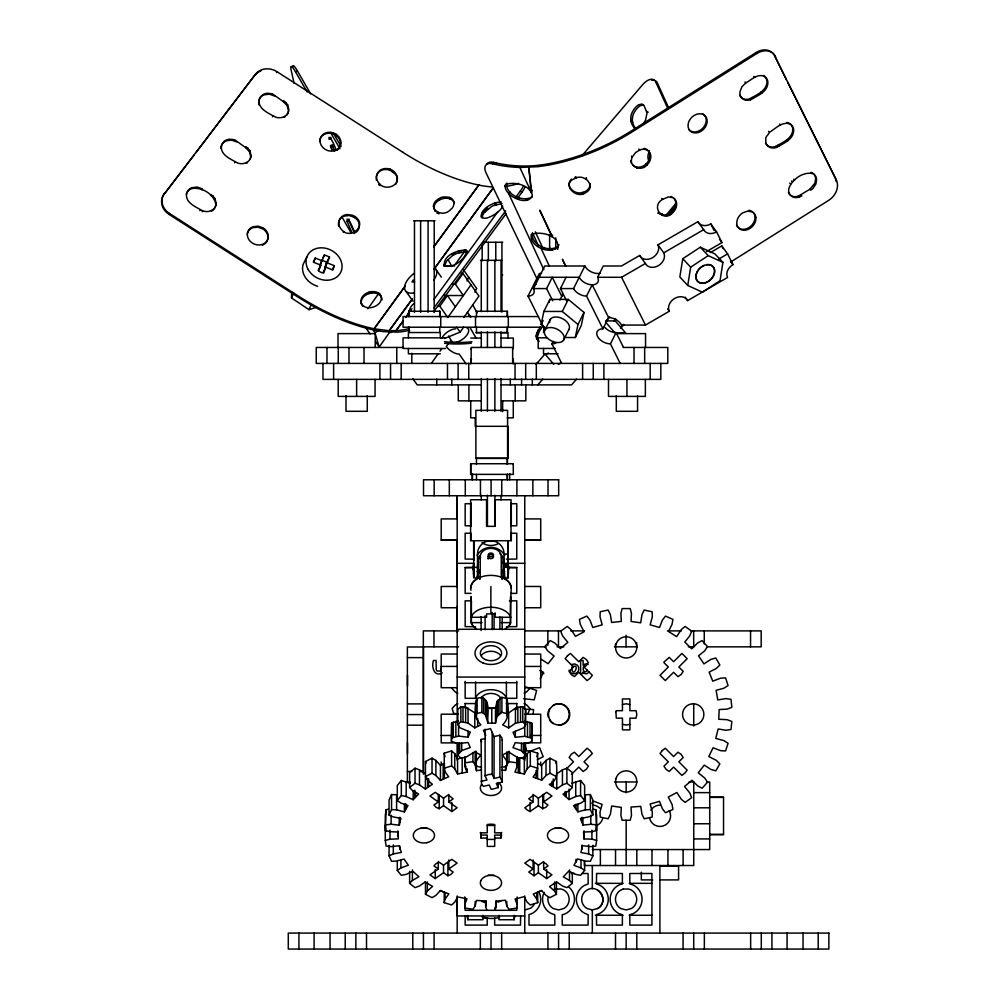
<?xml version="1.0" encoding="UTF-8"?>
<svg xmlns="http://www.w3.org/2000/svg" width="999" height="999" viewBox="0 0 999 999"><rect width="100%" height="100%" fill="white"/><g stroke="black" fill="none" stroke-linecap="round" stroke-linejoin="round"><path stroke-width="1.5" d="M470.591 540.709L470.616 499.737L486.563 499.75L486.55 526.348L495.054 526.361L495.067 499.75L511.051 499.762L511.026 540.734L470.891 540.734L470.891 533.553M473.701 570.067L473.688 577.959L473.701 540.709L473.713 557.355M473.701 569.193L473.701 569.88M474.026 569.642L474.026 568.019M477.497 568.006C480.082 580.869 471.128 582.579 474.013 566.645M504.12 554.033L504.095 577.971L504.108 570.079M504.095 565.446C513.886 566.695 502.26 561.625 504.095 566.645L507.904 566.645M507.892 568.668C510.452 575.499 503.983 584.79 504.42 572.639L504.433 577.959M504.095 567.332L507.892 567.332L507.904 540.734L507.892 577.971M508.229 569.617L508.229 568.006L508.229 577.959L508.216 566.62M477.497 565.434L477.497 565.009M443.968 264.797L445.167 266.308L445.03 264.548L446.815 260.814L452.797 255.382L457.317 253.184L467.008 251.523L465.646 250.062C457.217 250.112 442.857 255.432 444.393 265.647C453.883 268.381 464.123 260.015 466.958 251.261L465.646 250.062L455.032 264.623M474.026 557.367L474.013 560.152L474.013 540.734M504.095 569.905L504.095 568.656M520.591 916.208L520.491 925.111L494.68 925.111L494.68 917.669M574.999 178.459C584.19 172.889 597.027 186.538 585.676 192.682C575.886 199.925 560.664 183.591 574.999 178.459L575.037 177.11M582.13 193.868L582.167 192.532C586.413 191.908 590.521 188.187 590.109 183.641M502.634 205.707C501.448 213.474 473.776 227.198 485.264 210.052M425.399 881.817L419.48 885.988L415.022 887.649L409.615 883.391L412.4 880.431L418.893 876.71L412.874 871.303L406.181 874.375L401.336 875.336L397.29 870.391L400.886 867.906L408.341 865.221L404.033 859.04L396.591 861.063L391.558 861.288L389.061 855.856L393.319 853.945L401.398 852.422L399.001 845.753L391.121 846.628L386.138 846.116L385.289 840.421L390.01 839.185L398.364 838.885L397.977 832.005L390.01 831.705L385.289 830.469L386.138 809.727L388.349 809.265M486.913 910.276L485.664 906.83L486.113 900.923L476.398 900.474L475.149 906.056L472.914 909.24L464.997 908.054L464.797 904.495L466.958 898.775L457.592 896.915L454.732 902.184L451.61 904.969L444.218 902.646L445.067 899.137L448.863 893.868L440.247 890.671M516.92 756.83L517.12 766.408L514.96 772.115L524.325 773.988L524.325 758.94L527.185 753.671L530.307 750.873L537.699 753.196L536.85 756.705M495.005 907.267L495.005 910.276L496.253 906.83L495.829 901.198L505.469 900.211L506.78 906.056L509.003 909.24L516.92 908.054L517.12 904.495L515.059 899.038L524.188 896.665L527.185 902.184L530.307 904.969L537.699 902.646L536.85 899.137L533.229 894.105L541.458 890.434L546.016 895.404L549.887 897.664L556.443 894.305L554.582 890.996L549.55 886.613L556.53 881.817L562.437 885.988L566.895 887.649L572.315 883.391L569.517 880.431L563.324 876.885L568.731 871.153L575.736 874.375L580.594 875.336L584.627 870.391L581.031 867.906L573.926 865.334L577.522 858.94L585.339 861.063L590.359 861.288L592.857 855.856L588.611 853.945L580.894 852.484L582.542 845.703L590.809 846.628L595.791 846.116L596.628 840.421L591.908 839.185L583.94 838.898L583.566 832.017L591.908 831.705L596.628 830.469L595.791 809.727L593.568 809.265M458.566 721.053L451.623 722.939L451.473 741.52L458.529 743.518L467.994 742.482L470.279 747.527L461.725 750.574L457.679 754.994L460.489 757.904L465.447 757.504L474.662 751.822L480.706 754.957C478.546 758.141 473.888 762.05 476.723 766.221L481.418 767.419M451.473 741.52L451.623 722.939M524.775 721.228L531.83 723.226L531.68 741.807L524.737 743.693L515.284 742.607L512.949 747.639L521.466 750.736L525.499 755.281L522.452 758.079L517.669 757.654L508.516 751.91L502.435 755.007C504.632 758.229 509.215 762.262 506.243 766.42L501.461 767.407M531.68 741.807L531.83 723.226M316.071 307.342L309.028 309.69L291.483 297.927L291.745 291.97M441.271 667.719L440.459 671.078L437.025 671.041L436.213 669.755L436.113 660.489L433.479 660.489C431.256 666.533 434.041 677.422 442.232 672.926M533.066 714.41L533.578 709.565L525.224 709.128M451.623 737.986L458.566 736.101L468.019 737.187L470.367 732.155L459.865 727.722L457.804 724.512L460.864 721.715L468.044 723.076L474.787 727.884L480.869 724.787C473.738 718.119 474.825 706.805 477.06 698.326L481.855 697.339C491.408 701.585 486.838 715.222 487.999 723.164L495.492 723.189L497.027 716.495L497.027 701.448L501.898 697.327L506.593 698.526C508.603 707.017 509.89 718.269 502.609 724.837L508.653 727.971L515.447 723.201L522.814 721.89L525.624 724.799L523.576 727.896L513.024 732.267L515.322 737.312L524.775 736.275L531.83 738.273M476.061 716.832L476.286 699.849M481.118 739.36L481.518 784.015L483.379 786.35L489.235 785.027L491.108 789.173L492.157 789.235L498.201 787.574L498.201 782.916M502.197 740.284L501.785 737.612L499.925 735.264L494.068 736.588L490.497 728.671L483.404 730.281L485.789 735.551M498.201 787.574L496.328 783.428L502.197 782.105L502.285 781.368L499.925 777.097L499.925 735.114M571.715 667.582C572.489 680.082 581.256 661.925 571.928 667.082M386.138 809.727L385.289 815.421L385.289 840.421M386.138 824.787L391.121 824.262L399.375 825.186L399.887 817.244M595.991 829.645L596.628 825.374M682.754 258.729L679.844 277.01L687.762 285.452L702.434 292.207L720.017 280.682L722.914 262.4L715.009 253.958L700.324 247.215L682.754 258.729L690.659 267.17L687.762 285.452M186.326 194.305L186.413 193.818A10.639 9.253 21.6 0 1 191.471 188.674C201.211 186.438 214.273 194.131 215.809 204.271A10.639 9.253 21.6 0 1 212.525 210.564L211.426 211.189M220.866 148.339L221.216 146.416M247.203 234.128L247.427 232.929A10.639 9.253 21.6 0 1 252.485 227.784L257.754 227.11L262.937 228.958A10.639 9.253 21.6 0 1 267.632 235.202L267.907 237.675A10.639 9.253 21.6 0 1 264.623 243.968M501.598 832.429L500.836 838.086L494.68 838.086M320.055 264.947L321.715 260.14L326.823 262.2L324.613 268.144L327.285 262.912L334.34 265.684L332.792 270.017L325.774 267.133L323.102 272.365M536.151 335.901L536.7 333.054L540.334 326.835L541.47 328.234L539.26 331.356L537.287 337.312L538.923 341.546L536.525 338.324L536.151 335.901L537.287 337.312M435.127 211.413C429.108 200.762 449.675 192.77 454.458 202.897M545.629 328.209L541.146 324.475L543.843 311.451L549.862 299.413L568.294 299.413L584.015 312.437L581.318 325.474L575.299 337.512L564.547 337.512M549.263 302.31L549.862 299.413M575.299 337.512L577.996 324.475L584.015 312.437M510.526 601.935L511.263 588.086A20.217 12.7 0 0 0 505.344 579.095L501.685 577.335M510.701 601.935L511.263 599.263M511.088 599.263L510.526 596.59L510.402 623.239A20.217 12.7 0 0 1 505.169 628.933M501.898 770.079L505.531 770.416L506.78 764.847L509.003 761.663L509.003 751.123M495.492 723.189L495.492 708.141L497.027 701.448M395.679 184.39C399.375 178.846 396.391 171.116 390.022 169.193A10.639 9.253 21.6 0 0 378.109 172.24A10.639 9.253 21.6 0 0 379.408 183.754L379.021 184.728L380.082 185.602M396.953 177.847L397.177 176.448M464.997 756.83L464.797 766.408L466.958 772.115L457.592 773.988L454.732 768.718L451.61 765.921L444.218 768.243L445.067 771.752L448.688 776.785L440.459 780.456L435.901 775.499L432.03 773.226L425.487 776.585L427.347 779.894L432.367 784.277L425.399 789.085L419.48 784.902L415.022 783.253L409.615 787.499L412.4 790.459L418.606 794.018L413.199 799.737L406.181 796.515L401.336 795.554L397.29 800.511L400.886 802.996L408.004 805.556L404.395 811.95L396.591 809.827L391.558 809.602L389.061 815.047L393.319 816.945L401.024 818.406L399.887 821.765M506.993 703.771L507.492 701.872M465.159 681.368L465.159 698.313L475.574 698.313L475.886 697.252A15.959 11.289 0 0 1 490.022 689.685A15.959 11.289 0 0 1 505.319 696.028L506.393 698.313L516.77 698.313L516.77 681.368M632.28 157.08C627.597 166.533 641.37 172.278 647.077 164.885A10.639 8.404 -45.3 0 0 650.162 153.209A10.639 8.404 -45.3 0 0 640.097 149.8L635.451 152.66L632.28 157.08L631.48 156.094M444.405 892.469L440.459 890.434L435.901 895.404L432.03 897.664L425.487 894.305L427.347 890.996L432.604 886.4L425.124 882.005M555.894 763.136L556.431 761.538L549.887 758.179L546.016 760.451L541.67 765.184L541.67 780.231L533.054 777.022L536.85 771.752L537.699 768.243L530.307 765.921L527.185 768.718L524.325 773.988M556.431 761.538C556.63 769.954 558.903 780.256 549.313 784.49L556.793 788.898L562.437 784.902L566.895 783.253L572.315 787.499L569.517 790.459L563.024 794.18L569.043 799.587L575.736 796.515L580.581 795.554L584.627 800.511L581.031 802.996L573.576 805.681L577.884 811.85L585.339 809.827L590.359 809.602L592.857 815.047L588.611 816.945L580.531 818.481L582.929 825.149L590.809 824.262L595.791 824.787M320.317 264.835L324.388 254.907L329.495 256.955L327.285 262.912M325.774 267.133L323.701 273.127L321.054 272.39L318.606 271.079L320.804 265.122L313.761 262.35L315.309 258.017L322.315 260.901M587.15 670.179L586.063 671.628A1.898 1.898 0 0 1 584.328 671.553L583.216 669.904L583.254 667.382L584.378 665.971L586.038 665.971M390.347 169.355C390.184 172.24 397.115 173.177 396.915 177.497M356.144 232.23C360.976 228.734 359.977 221.104 355.232 218.032L355.594 217.045L352.272 215.135L346.853 214.535L344.305 215.185A10.639 9.253 21.6 0 0 339.248 220.342L338.811 222.727A10.639 9.253 21.6 0 0 341.658 229.708C349.975 240.26 367.682 225.624 355.594 217.045M379.32 184.977L379.682 183.978M591.945 803.583L592.944 800.986L602.072 804.357L600.012 812.062L600.212 817.095L608.129 818.768L610.364 814.26L611.675 806.006L621.303 807.392L620.891 815.371L622.127 820.241L630.219 820.241L631.468 815.371L631.031 807.017L640.746 806.38L641.995 814.26L644.218 818.768L652.135 817.095L652.335 812.062L650.174 803.983L659.54 801.335L662.399 808.79L665.521 812.736L672.914 809.452L672.065 804.482L668.269 797.04L676.885 792.507L681.231 799.2L685.114 802.409L691.658 797.652L689.797 792.981L684.527 786.475L692.02 780.256L697.664 785.901L702.11 788.236L707.529 782.217L704.732 778.034L698.239 772.764L704.27 765.122L710.963 769.467L715.808 770.828L719.854 763.823L716.246 760.314L708.791 756.518L713.099 747.776L720.554 750.649L725.574 750.961L728.071 743.268L723.825 740.584L715.746 738.411L718.144 728.983L726.023 730.232L731.006 729.495L731.842 721.453L727.122 719.705L718.781 719.268L719.155 709.54L727.122 709.128L731.842 707.379L731.006 699.325L726.023 698.601L717.757 699.912L716.108 690.321L723.825 688.249L728.071 685.564L725.574 677.871L720.554 678.184L712.749 681.181L709.14 672.14L716.246 668.518L719.854 665.009L715.808 658.004L710.963 659.352L703.945 663.91L698.538 655.819L704.732 650.799L707.529 646.603L702.11 640.596L697.664 642.931L691.745 648.851L684.777 642.057L689.797 635.851L691.658 631.181L685.114 626.423L681.231 629.632L676.673 636.65L668.443 631.455L672.065 624.338L672.914 619.38L665.521 616.096L662.399 620.042L659.54 627.484L650.174 624.85L652.335 616.77L652.135 611.738L644.218 610.064L641.995 614.572L640.684 622.827L631.043 621.428L631.468 613.461L630.219 608.591L622.127 608.591L620.891 613.461L621.303 621.428L611.613 622.452L610.364 614.572L608.129 610.064L600.212 611.738L600.012 616.77L602.172 624.85L592.807 627.484L589.947 620.042L586.825 616.096L579.432 619.38L580.282 624.338L584.078 631.793L575.461 636.326L571.116 629.632L567.245 626.423L560.701 631.181L562.562 635.851L567.819 642.357L560.339 648.576L554.695 642.931L550.237 640.596L544.83 646.603L547.614 650.799L554.12 656.056L548.089 663.698L541.396 659.352M506.843 183.117L505.119 186.001M409.702 330.244A147.253 70.829 36.1 0 1 397.215 332.143L382.892 331.606L374.837 330.232A146.341 70.405 36.1 0 1 297.752 296.915L169.031 214.385A15.959 13.886 21.6 0 1 163.911 194.505L255.344 74.438A15.959 13.886 21.6 0 1 276.948 71.691L402.797 152.26M169.031 214.385L169.418 213.411A15.959 13.886 21.6 0 1 164.298 193.531M201.935 189.847L202.322 188.873L197.128 187.025L191.858 187.7A10.639 9.253 21.6 0 0 186.801 192.844C184.278 202.585 196.179 207.043 202.735 210.876A10.639 9.253 21.6 0 0 210.702 210.839L212.912 209.59A10.639 9.253 21.6 0 0 216.196 203.297L214.947 198.451L211.226 194.58L210.839 195.554M199.85 210.639L200.237 209.665M195.829 152.76L255.344 74.438M202.185 211.763L202.572 210.777M212.799 197.19L213.187 196.216M212.962 197.29L213.349 196.316M245.729 147.677L234.715 139.773L229.295 139.161L226.748 139.823A10.639 9.253 21.6 0 0 221.691 144.967C219.168 154.708 231.056 159.166 237.612 162.999A10.639 9.253 21.6 0 0 245.579 162.962L247.802 161.713A10.639 9.253 21.6 0 0 251.074 155.419L249.825 150.574L246.116 146.703L245.729 147.677L249.438 151.548L250.687 156.393A10.639 9.253 21.6 0 1 250.262 158.779M214.56 199.425L214.947 198.451M234.74 162.762L235.127 161.788M276.561 72.665L276.948 71.691M247.69 149.313L248.077 148.339M247.839 149.413L248.227 148.439M249.438 151.548L249.825 150.574M283.479 101.736L272.465 93.831L267.045 93.219L264.498 93.869A10.639 9.253 21.6 0 0 259.44 99.026C256.918 108.766 268.818 113.212 275.362 117.058A10.639 9.253 21.6 0 0 283.329 117.008L285.552 115.759A10.639 9.253 21.6 0 0 288.823 109.465L287.575 104.62L283.866 100.762L283.479 101.736L287.188 105.594L288.436 110.452A10.639 9.253 21.6 0 1 286.888 114.985M272.49 116.808L272.877 115.834M285.589 103.471L285.826 102.385M287.188 105.594L287.575 104.62M343.394 232.417L343.781 231.443M355.232 218.032L354.383 217.332L354.77 216.358M376.448 180.22A10.639 9.253 21.6 0 1 389.635 170.167L390.022 169.193M532.392 233.179C530.069 245.13 552.185 254.358 559.015 244.855M505.107 185.851L505.644 184.515C514.348 181.381 529.745 184.765 532.317 195.192C528.721 207.305 504.657 196.478 505.107 185.851L506.318 184.453C507.367 195.454 523.464 202.397 532.479 196.778M540.184 678.796L543.556 672.315L539.835 670.416M508.653 727.971L508.653 712.924L515.447 708.154L520.529 706.793L522.814 706.842L525.624 709.752L525.012 726.248M291.483 297.927L293.694 292.857M309.028 309.69L311.226 304.62M483.454 210.614L484.952 211.501L484.053 212.75L492.195 206.056L502.085 203.446M557.479 247.877C560.476 235.252 539.747 230.657 531.243 234.59C529.02 246.678 550.911 255.619 558.329 246.441M396.591 809.827L396.591 794.779L391.558 794.555L389.061 799.999L389.061 815.047M508.204 557.355L508.204 540.709L508.204 560.202M544.393 328.821L528.034 296.091L539.323 273.526A10.639 6.518 26.6 0 0 541.57 273.264M528.034 296.091A10.639 6.518 26.6 0 0 533.491 288.574L544.767 265.996L584.865 265.996A10.639 6.518 26.6 0 0 600.099 273.264M552.722 300.786L546.615 288.574L552.26 277.285L561.763 296.278M541.146 324.475L543.144 320.467M566.545 300.774L560.439 288.574L566.083 277.285M545.104 329.72L550.574 318.781M559.877 300.05L562.887 294.156M560.439 288.574L573.576 288.574L584.865 265.996M543.843 311.451L562.275 311.451L568.294 299.413M561.688 363.411L551.923 343.881L553.171 341.371M563.448 340.359A10.639 6.518 26.6 0 0 553.021 327.772A10.639 6.518 26.6 0 0 546.353 336.988A10.639 6.518 26.6 0 0 563.448 340.359L568.918 329.42M620.204 363.411L610.439 343.881A10.639 6.518 26.6 0 1 597.464 336.351A10.639 6.518 26.6 0 1 602.921 328.821L586.55 296.091L592.195 284.815A10.639 6.518 26.6 0 0 597.652 277.285L603.296 265.996L621.49 265.996L639.61 255.494A10.639 8.367 -35.9 0 0 652.559 257.692A10.639 8.367 -35.9 0 0 657.966 244.855L697.889 221.703A10.639 8.367 -35.9 0 0 710.826 223.913L716.608 231.893L721.965 242.607L706.518 251.573M602.921 328.821L608.566 317.545L592.195 284.815A10.639 6.518 26.6 0 1 579.22 277.285L539.135 277.285M610.439 343.881L616.083 332.592A10.639 6.518 26.6 0 1 604.395 327.01M476.286 714.897L477.06 713.373L477.06 698.326M306.805 257.08L303.321 263.886A18.619 15.522 27.1 0 0 317.62 286.251M313.299 261.95L315.309 258.017M323.052 257.53L324.388 254.907M318.132 270.367L320.804 265.122M326.011 263.773L329.495 256.955M332.33 269.605L334.34 265.684M791.42 195.816A10.639 8.404 -45.3 0 0 798.488 196.066L809.777 189.31L810.701 190.235L812.874 188.524L815.921 183.991L816.595 179.046A10.639 8.404 -45.3 0 0 812.974 173.676C803.308 171.229 791.508 179.545 788.735 188.923A10.639 8.404 -45.3 0 0 790.596 195.417M413.136 280.02L412.025 281.968L414.722 281.943M500.836 838.086L501.598 835.451L500.836 832.816L494.68 832.816L494.68 824.512L490.959 824.163L487.237 824.512L487.237 832.816L481.081 832.816L480.681 833.503L481.081 838.086L487.237 838.086M558.029 246.703L557.155 248.164L557.804 249.25L557.255 248.077M410.764 310.639L411.938 308.691M481.081 698.313L481.818 697.102A10.639 7.53 0 0 1 500.249 697.277L500.836 698.313M551.773 236.526L552.659 235.09M552.122 249.837L553.071 248.401M527.397 200.025L528.371 198.589M497.027 716.495L501.898 712.374L506.593 713.573L507.492 716.92M529.807 688.448L526.535 691.982L524.063 693.169M526.323 200.05L527.31 198.614M526.585 200.05L527.584 198.614M549.5 249.613L550.499 248.177M589.21 671.74L587.437 673.451A3.546 3.546 0 0 1 585.102 673.676L582.941 672.177L582.941 673.563L580.619 673.563L580.619 660.489L583.116 660.489L583.116 665.197L585.102 663.96L588.124 664.585M537.2 279.258L486.014 172.79A15.959 7.842 41 0 1 492.544 163.786L495.117 164.373A147.253 86.663 -24.8 0 0 519.842 167.457L531.143 191.895L532.08 190.572M367.907 308.753L378.571 293.656M378.883 347.452L389.398 332.592A10.639 5.32 -35.3 0 0 391.521 332.33M437.712 306.506A10.639 5.32 -35.3 0 1 439.835 306.256L447.415 295.529L455.394 306.818M452.472 284.24L455.394 284.24L462.987 273.526L478.946 296.091L463.811 317.495M470.966 284.815L447.814 317.545L439.835 306.256M431.343 363.411L438.249 353.646M439.972 351.198L441.708 348.763M448.976 342.782L446.316 346.541A10.639 5.32 35.3 0 0 459.165 354.071L466.171 363.973M444.58 338.486L460.114 332.118L463.661 327.098M390.322 329.27L412.487 298.826M374.076 328.771L405.307 285.914L374.2 328.796L389.16 330.719L396.004 330.644A145.117 69.805 36.1 0 0 408.316 328.771M389.16 330.719L411.95 299.45M433.816 269.43L493.056 188.124L434.453 268.631M389.26 330.719L390.159 329.495M402.984 321.066L396.004 330.644L403.146 320.966M405.606 317.47C410.04 313.511 408.541 306.543 414.485 303.384M405.706 317.445L409.115 312.749M453.171 255.182L454.945 252.747M484.74 212L487.612 207.854M433.928 299.488L497.914 211.626M454.607 252.934L452.797 255.382L451.61 253.883M434.003 307.817L505.681 210.864M515.796 197.203L520.392 190.984A15.959 4.308 -45.1 0 0 523.389 185.739M433.616 311.75L506.218 213.561M518.169 197.402L521.84 192.432A15.959 4.308 -45.1 0 0 524.85 187.188M543.369 248.901L544.443 247.477M163.911 194.505L193.956 155.22M517.682 198.951L518.793 197.527M518.344 199.051L519.455 197.64M410.389 783.403L401.336 780.506L397.29 785.464L397.29 800.511M665.834 215.434L675.549 203.796M571.465 179.133C564.323 185.727 574.712 195.142 582.167 192.532M581.893 155.832L642.132 85.265A15.959 7.917 -60.2 0 1 655.706 81.918L657.305 82.842L668.806 108.154M536.051 364.348L544.954 354.071A10.639 3.759 -40.9 0 0 548.488 353.059M537.812 384.89L542.782 379.145M605.844 321.228L609.715 316.758M613.836 321.216L615.771 318.981M620.541 327.897L623.563 324.4M576.573 379.145L571.603 384.89L501.111 384.89M620.779 328.097L623.826 324.588M492.544 163.786L493.756 162.387L496.341 162.974A145.117 85.415 -24.8 0 0 520.716 166.009A102.472 60.29 -24.8 0 0 547.976 163.848A144.218 84.853 -24.8 0 0 630.681 131.344L755.981 52.572A15.959 12.612 -45.3 0 1 774.7 55.907L836.463 180.32A15.959 12.612 -45.3 0 1 828.583 200.412L730.469 262.15M509.94 192.258L508.716 193.656L543.831 269.668M495.117 164.373L496.341 162.974M541.67 780.231L546.016 775.499L549.887 773.226L556.431 776.585M508.566 193.481L509.815 192.12M566.221 769.093L573.488 761.825L569.143 757.479L571.241 754.307L574.413 752.21L578.758 756.555L587.062 748.251L590.047 750.536L592.332 753.521L584.028 761.825L588.374 766.183L586.288 769.355L583.116 771.44L578.758 767.095L571.49 774.362M667.045 215.434L675.873 206.656M667.032 215.285L675.861 206.568M562.3 295.529L563.174 294.705M474.787 727.884L474.787 712.836L465.646 707.092L460.864 706.668L457.804 709.452L457.804 724.512M745.878 82.88L741.932 86.713L740.009 91.621A10.639 8.404 -45.3 0 0 741.857 98.102L743.618 99.425A10.639 8.404 -45.3 0 0 750.686 99.675C757.604 95.704 768.531 91.496 767.856 81.743A10.639 8.404 -45.3 0 0 764.235 76.374C757.392 73.264 751.36 79.995 745.878 82.88L744.954 81.968M769.667 132.205C775.636 128.534 782.342 120.991 790.034 124.076A10.639 8.404 -45.3 0 1 793.668 129.445C794.342 139.198 783.403 143.419 776.485 147.39A10.639 8.404 -45.3 0 1 769.417 147.14L767.657 145.817A10.639 8.404 -45.3 0 1 765.808 139.323C764.697 136.214 771.403 133.154 768.581 131.381M644.08 148.401A10.639 8.404 -45.3 0 1 646.141 163.973C642.632 167.432 636.375 168.769 632.604 164.972M739.697 95.355A10.639 8.404 -45.3 0 0 740.933 97.19L742.682 98.514A10.639 8.404 -45.3 0 0 749.75 98.764C756.68 94.793 767.607 90.572 766.932 80.819A10.639 8.404 -45.3 0 0 763.311 75.449M662.612 199.375L668.393 196.94L672.964 197.752A10.639 8.404 -45.3 0 1 676.598 203.122L676.573 205.569A10.639 8.404 -45.3 0 1 672.876 212.6C663.336 223.539 650.087 206.356 662.612 199.375L661.7 198.439M658.491 212.812C662.25 216.558 668.493 215.16 671.952 211.676A10.639 8.404 -45.3 0 0 675.649 204.645L675.661 202.21A10.639 8.404 -45.3 0 0 673.801 198.164M765.496 143.069A10.639 8.404 -45.3 0 0 766.733 144.892L768.493 146.216A10.639 8.404 -45.3 0 0 775.561 146.466C782.479 142.495 793.406 138.287 792.731 128.534A10.639 8.404 -45.3 0 0 789.11 123.164L786.95 122.427M809.777 189.31L814.997 183.079L815.671 178.134A10.639 8.404 -45.3 0 0 812.037 172.765L810.963 172.39M425.399 774.038L419.48 769.854L415.022 768.206L409.615 772.452L409.615 787.499M597.639 908.516C609.727 902.134 598.576 882.804 587 890.084A10.639 10.639 0 0 0 587 908.516L592.32 909.939L597.639 908.516A10.639 10.639 0 0 0 597.639 890.084M438.274 794.392L438.274 801.922L433.928 804.994L436.026 807.242L439.198 808.728L443.544 805.644L443.544 798.126M443.544 805.644L451.848 811.525L457.117 807.791L448.813 801.922L453.159 798.85L448.863 795.404L447.902 795.117L443.544 798.201L435.239 792.319L429.97 796.053L438.274 801.922M572.315 787.499L572.315 772.452L566.895 768.206L562.437 769.854L556.793 773.85L556.793 788.898M438.286 861.45L438.286 868.98L429.97 874.849L435.239 878.571L443.544 872.701L443.544 865.171L451.848 859.377L457.117 863.099L448.813 868.98L453.159 872.052L451.073 874.3L447.902 875.773L443.544 872.701M533.104 794.392L533.104 801.922L524.8 807.791L527.085 809.902L530.069 811.513L538.374 805.644L538.374 798.126M538.374 805.644L542.719 808.715L545.904 807.242L547.989 804.994L543.643 801.922L551.947 796.041L546.678 792.319L538.374 798.201L534.028 795.117L533.054 795.404L528.758 798.85L533.104 801.922M533.104 868.98L528.758 872.052L534.028 875.773L538.374 872.701L538.374 865.171L530.069 859.377L524.8 863.099L533.104 868.98L533.104 859.939M538.374 865.246L542.732 862.174L545.904 863.648L547.989 865.896L543.643 868.98L551.947 874.849L546.678 878.571L538.374 872.701M438.986 198.601C424.612 206.93 442.082 219.568 450.799 209.378C455.282 206.331 455.107 198.751 449.35 197.427C446.578 196.803 438.723 196.129 439.348 199.95M690.659 267.17L708.241 255.644L722.914 262.4M775.624 56.831A15.959 12.612 -45.3 0 0 756.905 53.484L631.58 132.255A146.341 86.114 -24.8 0 1 547.652 165.272M788.423 192.657A10.639 8.404 -45.3 0 0 789.672 194.493L792.357 196.741A10.639 8.404 -45.3 0 0 799.425 196.99L801.835 195.804L800.911 194.892M474.787 712.836L476.698 711.688M481.118 781.343L486.975 780.019L485.102 775.873L488.424 774.55L492.195 774.275L494.068 778.408L499.925 777.097M375.449 341.508L379.008 346.541L374.962 332.729L379.907 329.82M597.652 277.285L621.578 277.285L645.404 263.474A10.639 8.367 -35.9 0 0 658.341 265.672A10.639 8.367 -35.9 0 0 663.748 252.834L703.671 229.683A10.639 8.367 -35.9 0 0 716.608 231.893M710.252 252.622L721.827 245.916L727.609 253.896L732.979 264.623A10.639 8.367 -35.9 0 0 727.559 277.46L687.637 300.612A10.639 8.367 -35.9 0 0 674.7 298.401A10.639 8.367 -35.9 0 0 669.293 311.251L645.466 325.062L621.54 325.062A10.639 6.518 26.6 0 0 608.566 317.545M718.606 259.116L727.609 253.896M353.921 233.504L355.032 232.867M284.053 117.358L285.165 116.733M246.303 163.312L247.415 162.687M262.412 245.217L263.524 244.593M390.134 170.404L391.258 169.793L389.635 170.167M425.399 789.085L425.487 761.538L432.03 758.179L435.901 760.451L440.459 765.409L440.459 780.456M440.459 765.409L444.405 763.386L444.405 778.433M537.287 759.702L543.219 756.68L539.61 747.639L531.805 750.649L526.773 750.961L525.112 745.841M457.867 703.746L455.394 704.919L452.11 708.453L453.534 713.236L458.429 714.21M571.728 783.316L580.581 780.506L584.627 785.464L584.627 800.511M351.985 232.68L347.402 221.953L349.325 221.091L348.926 219.018M294.081 83.329L291.084 69.768A15.959 2.31 66.2 0 1 295.492 71.778L297.415 70.929L310.677 93.894M330.956 147.377L332.892 146.528L332.405 144.78L330.482 145.629L330.981 147.49L331.743 149.738L333.678 148.888L332.917 146.641L330.981 147.49M347.402 221.953L347.202 221.216L349.138 220.354M538.898 891.87L541.67 890.671M622.452 704.532L626.173 703.771L629.894 704.532M629.894 724.287L626.173 725.062L622.452 724.287M361.139 302.847C365.484 313.524 385.951 304.995 380.407 294.605C373.938 287.4 357.817 294.031 361.488 304.195C358.803 292.907 380.607 287.949 382.118 299.737M571.341 664.497L574.887 663.96L577.385 665.272A4.658 4.658 0 0 1 578.671 667.782L578.671 669.829A4.72 4.72 0 0 1 577.372 672.364C574.949 674.937 569.817 673.826 569.13 670.204M526.273 713.91L528.271 713.199L529.932 708.491L526.548 704.832L524.075 703.658M444.218 768.243L444.218 753.196L451.61 750.873L454.732 753.671L457.592 758.94L457.592 773.988M487.237 825.449L494.68 825.449M494.68 839.41L487.237 839.41M482.205 218.032L480.919 216.558C482.205 207.367 492.819 202.647 501.173 201.848M494.592 203.222L496.028 204.67M457.592 758.94L462.187 757.779L462.187 772.826M485.514 738.523L481.118 739.51L481.518 742.182M477.06 713.373L481.855 712.387L485.364 714.722L487.999 723.164M464.997 762.849L472.914 761.663L475.149 764.847L476.461 770.691L481.231 769.967M547.477 165.285L538.136 166.671L520.054 167.457M555.644 889.06L561.151 888.985L563.723 890.022A10.639 10.639 0 0 1 563.973 908.453L558.666 909.939L553.334 908.591A10.639 10.639 0 0 1 548.214 896.69M426.66 827.671L423.901 827.921A10.639 7.53 0 0 1 421.153 827.671M495.129 613.886L486.613 613.886L486.613 617.282L471.216 617.282L471.341 616.67A20.217 12.7 0 0 1 490.871 607.255A20.217 12.7 0 0 1 510.402 616.67L510.701 617.282M643.556 104.907L640.247 105.719A10.639 5.27 -60.2 0 0 635.039 111.089C631.443 116.146 631.393 122.815 635.177 127.86L633.578 126.935C629.795 121.903 629.832 115.235 633.441 110.177A10.639 5.27 -60.2 0 1 638.636 104.808L641.957 103.996L644.093 105.732L647.052 113.024L645.541 120.055A10.639 5.27 -60.2 0 1 642.619 124.713M487.999 708.116L495.492 708.141M523.576 698.676L534.215 699.849L536.613 690.421L526.036 687.062M506.381 559.178L516.77 559.053L516.77 533.254L510.814 533.254M471.103 593.369L465.159 593.369L465.159 567.569L474.063 567.457M506.381 626.748L516.77 626.623L516.77 600.824L509.328 600.824M413.698 220.791L434.99 220.791M483.716 242.27L502.697 242.27M480.507 260.327L501.785 260.327M443.631 265.996L454.545 265.996M501.935 274.95L502.697 274.95M533.491 288.574L546.615 288.574M444.38 295.529L463.374 295.529L455.394 284.24M439.81 311.251L408.878 311.251L408.878 316.571M476.448 311.251L507.38 311.251L507.38 316.571M538.561 316.571L403.059 316.571L403.059 327.21L544.443 327.21M606.081 320.891L615.197 320.891L625.624 332.929L614.984 332.929L605.506 321.978M476.448 332.53L507.38 332.53L507.38 327.21M543.518 332.492L544.018 327.21M476.098 332.729L480.769 332.729M501.136 332.729L508.016 332.729L508.016 338.049M616.296 333.616L645.554 333.616L645.554 347.452M445.629 337.849L403.059 337.849L403.059 348.489L445.629 348.489M547.377 337.812L538.199 337.812L538.199 348.451L555.357 348.451M470.779 338.049L481.418 338.049M501.136 338.049L513.336 338.049L513.336 348.688L512.612 348.688M403.546 347.452L316.246 347.452L316.246 363.411L667.807 363.411L667.807 347.452L623.314 347.452M470.779 348.688L471.503 348.688M440.309 353.808L408.379 353.808L408.379 348.489M558.104 353.771L543.518 353.771L543.518 348.451M470.779 359.29L471.503 359.29L470.779 359.328L470.779 363.886M513.336 359.29L512.612 359.29L513.336 359.328L513.336 363.886M481.418 384.89L417.22 384.89L412.899 378.783M481.368 400.849L458.266 400.849L458.266 384.89M501.548 400.849L525.836 400.849L525.836 384.89M475.287 417.869L470.704 417.869L470.729 400.849M507.192 417.869L513.286 417.869L513.274 400.849M476.098 458.416L508.016 458.416M513.336 463.736L470.629 463.736L470.629 474.375L513.336 474.375L513.199 463.736M471.228 503.721L465.159 503.721L465.159 525.799L471.103 525.799M510.689 503.721L516.77 503.721L516.77 525.799L510.814 525.799M457.18 518.893L441.208 518.918L441.208 540.172L457.18 540.172M524.75 518.893L540.709 518.918L540.709 540.172L524.75 540.172M471.103 533.254L465.159 533.254L465.159 559.053L474.063 559.165M441.208 540.134L457.18 540.134M524.75 540.134L540.709 540.134M507.979 554.033L504.095 554.033A13.299 13.299 0 0 0 490.809 540.721A13.299 13.299 0 0 0 477.497 554.02L477.497 577.959M457.18 563.311L474.15 563.311M503.146 563.311L524.75 563.311M504.095 565.709L507.954 565.709M504.095 565.996L507.904 566.008M473.688 567.32L477.485 567.32M465.159 567.569L474.1 567.569M507.817 567.569L516.77 567.569L516.77 593.369L510.814 593.369M457.18 586.463L441.208 586.488L441.208 607.742L457.18 607.742M524.75 586.463L540.709 586.488L540.709 607.742L524.75 607.742M471.103 600.824L465.159 600.824L465.159 626.623L475.549 626.748M510.526 617.282L495.129 617.282L495.129 612.849M471.216 601.935L471.216 596.59L471.216 622.627L481.993 622.627M501.286 622.627L510.526 622.627M457.18 629.283L524.75 629.283M458.666 630.881L423.339 630.881L423.339 772.901M524.562 630.881L561.226 630.881M570.666 630.881L584.552 630.881M667.444 630.881L681.43 630.881M690.858 630.881L761.188 630.881L761.188 646.84L707.342 646.84M423.339 646.84L458.666 646.84M524.438 646.84L546.291 646.84M557.055 646.84L563.798 646.84M614.522 646.84L636.688 646.84L636.688 642.494M688.299 646.84L693.743 646.84L693.618 630.881M423.339 646.977L407.38 646.977L407.38 782.117L410.277 782.117M457.18 654.033L441.208 654.033L441.208 687.699L457.18 687.699M524.75 654.058L540.709 654.058L540.709 687.674L524.75 687.674M407.38 657.617L423.339 657.617M441.208 666.42L457.18 666.42M524.75 666.445L540.709 666.445M457.18 677.06L524.75 677.06M465.159 682.704L516.77 682.704M465.159 703.583L475.524 703.583L476.598 705.881M506.356 703.583L516.77 703.583M407.38 703.908L423.339 703.908M457.18 714.198L441.208 714.198L441.208 742.881L457.18 742.881M524.75 714.235L540.709 714.235L540.709 742.844L524.75 742.844M407.38 714.547L423.339 714.547M407.38 725.187L423.339 725.187M441.208 735.476L451.373 735.476M530.556 735.451L540.709 735.451M407.38 771.478L411.725 771.478M420.429 771.478L423.339 771.478M614.522 781.98L636.925 781.98M689.085 781.98L693.743 781.98L693.743 865.521L584.64 865.521M706.805 781.992L709.702 781.992L709.702 849.562L592.257 849.562M693.743 792.632L709.702 792.632M709.702 797.152L723.538 797.152L723.538 834.652L709.702 834.652M709.702 797.402L723.538 797.402M693.743 807.804L709.702 807.804M693.743 823.763L709.702 823.763M709.702 834.39L723.538 834.39M480.319 832.429L481.081 835.064L487.237 835.064L487.237 846.39L494.68 846.39L494.68 835.064L500.836 835.064M693.743 838.923L709.702 838.923M659.964 866.071L678.583 866.071L678.583 879.907L659.964 879.907M571.366 873.501L574.4 873.501M581.992 873.501L588.061 873.501L588.186 883.89L584.34 885.476A15.959 15.959 0 0 0 584.34 913.123L588.186 914.722L588.061 925.111L562.25 925.111L562.25 914.697L563.761 914.385A15.959 15.959 0 0 0 568.98 887.237M652.722 879.907L641.333 879.907L641.333 872.214M595.392 883.341L623.026 883.341M629.17 883.341L652.21 883.341M595.392 915.259L623.026 915.259M629.17 915.259L652.21 915.259M524.75 915.958L457.18 915.958L457.18 895.928M466.396 915.958A10.639 7.53 0 0 1 467.819 919.717L482.979 919.717L482.979 915.346M515.534 915.958A10.639 7.53 0 0 0 514.11 919.717L498.938 919.717L498.938 915.334M507.867 567.457L516.77 567.569M592.857 815.047L592.857 799.999L590.359 794.555L585.339 794.779L585.339 809.827M444.48 341.708L452.235 342.382A145.117 83.953 -29.7 0 0 471.928 341.758M444.617 343.306L451.311 343.881A147.253 85.19 -29.7 0 0 471.278 343.256M524.75 909.902L530.432 908.303A10.639 10.639 0 0 0 534.165 904.257M555.257 827.671L558.016 827.921A10.639 7.53 0 0 0 560.764 827.671M509.003 761.663L516.92 762.849M657.717 213.037L661.625 213.786L663.411 215.185M524.325 758.94L519.73 757.779L519.73 772.826M543.843 673.676L542.007 672.876L540.634 670.704M749.138 210.265L750.212 210.627M670.953 196.478L672.04 196.84M537.512 763.386L541.67 765.184M457.842 693.256L455.369 692.082L451.985 688.423M436.738 212.899L437.799 213.399M274.575 96.016L269.38 94.181L264.111 94.843A10.639 9.253 21.6 0 0 259.053 100L258.891 104.858M236.813 141.97L231.631 140.122L226.361 140.797A10.639 9.253 21.6 0 0 221.303 145.941M354.383 217.332L349.188 215.497L343.918 216.159A10.639 9.253 21.6 0 0 338.861 221.316L338.424 223.701A10.639 9.253 21.6 0 0 338.698 226.174M646.615 111.314L648.226 112.238M631.056 121.354L632.654 122.278M506.755 711.763L508.653 712.924M169.418 213.411L298.127 295.929A144.218 69.381 36.1 0 0 374.076 328.758M443.544 865.246L439.198 862.174L436.026 863.66L433.928 865.896L438.286 868.98M379.408 183.754C385.065 190.684 399.3 186.526 397.215 176.761M562.275 311.451L577.996 324.475M468.556 314.922L470.754 317.07L467.357 312.25M755.981 52.572L756.905 53.484M753.82 76.386L754.745 77.298M761.038 92.008L761.975 92.919M779.62 124.088L780.556 125.012M787.687 82.268L836.463 180.32M752.172 97.59L753.096 98.501M749.912 98.664L750.836 99.588M749.75 98.764L750.686 99.675M786.85 139.71L787.774 140.634M777.971 145.292L778.908 146.216M775.561 146.466L776.648 147.29M793.693 179.271L794.617 180.182M791.52 180.981L792.594 181.806M789.734 183.104L790.659 184.028M798.651 195.966L799.575 196.89M798.488 196.066L799.425 196.99M646.141 163.973L647.077 164.885M669.78 213.386L670.704 214.31M520.392 190.984L521.84 192.432M638.848 149.038L639.76 149.962M668.818 213.848L669.73 214.785M645.866 164.198L646.778 165.122M700.324 247.215L708.241 255.644M465.746 250.025L467.12 251.498M529.545 187.412L531.992 190.434M464.36 250.15L465.709 251.623M459.915 250.974L461.213 252.46M544.954 354.071L553.758 364.223M494.967 203.122L496.253 204.608M494.043 203.371L495.317 204.87M458.004 251.236L459.253 252.722M452.147 253.596L453.359 255.082M538.124 329.957L539.26 331.356M536.7 333.054L537.837 334.453M536.525 338.324L537.662 339.722M636.588 167.145L637.387 168.132M443.843 264.548L445.03 266.046M636.301 167.033L637.075 168.019M633.578 126.935L634.452 128.122A10.639 5.27 -60.2 0 0 635.714 128.684M719.492 239.186L721.965 242.607M730.494 261.201L732.979 264.623M697.889 221.703L703.671 229.683M657.966 244.855L663.748 252.834M685.164 297.19L687.637 300.612M639.61 255.494L645.404 263.474M667.632 308.966L669.293 311.251M463.436 269.755L476.735 288.574A10.639 5.32 -35.3 0 0 475.087 292.332M441.371 277.173L435.314 268.606A18.619 9.316 -35.3 0 1 433.828 280.02M456.705 327.297L460.114 332.118M406.019 291.421L412.937 301.198M365.671 327.684L370.117 333.966M482.342 212.138L483.454 213.749M333.291 133.067L341.096 146.578M295.492 71.778L307.192 92.033M330.594 132.567L339.947 148.776M451.523 340.921L452.235 342.382L448.576 335.964M470.117 327.672L476.261 338.399M341.97 216.945L351.261 233.204M448.151 259.678L451.873 266.508M472.677 304.732L477.135 312.924M362.475 306.069L361.963 304.458M353.896 231.756L349.325 221.091M710.826 223.913L714.173 230.607M721.827 245.916L723.164 248.601M621.578 277.285L645.466 325.062M616.083 332.592L623.513 347.452M774.7 55.907L786.313 79.495M565.634 266.059L562.412 259.265L565.521 265.996M552.372 236.838L539.735 210.127L551.972 236.626M541.033 248.314L549.413 266.271M535.314 231.83L542.282 246.915M531.093 191.371L531.693 192.67L528.821 167.407L531.143 191.895M655.706 81.918L667.844 108.641M532.642 233.092L538.411 245.829M445.067 756.705L444.218 753.196M336.463 150.399L333.204 142.932A10.639 1.536 66.2 0 0 330.082 137.837L329.008 137.35L329.108 139.435L331.044 138.586L330.831 137.238M333.678 148.888L334.64 151.361M450.137 197.79L450.649 199.201M379.92 294.168L380.432 295.567M449.35 197.427L449.837 198.826M438.374 212.512L438.848 213.898M378.846 293.182L379.32 294.58M425.487 761.538L426.024 763.136M439.148 198.526L439.548 199.875M371.241 291.733L371.64 293.082M630.744 160.926L631.356 163.124M433.853 207.492L433.491 206.131L433.878 207.655M368.906 292.183L369.255 293.531M476.061 701.785L476.548 718.731M649.75 159.653L649.537 158.804A10.639 5.27 -60.2 0 1 650.087 154.271M470.829 599.263L471.391 601.935M471.216 622.627L471.516 623.239A20.217 12.7 0 0 0 473.538 626.311M492.757 555.182A2.66 2.073 0 0 0 488.211 556.643C488.449 559.378 493.306 559.378 493.531 556.643A2.66 2.073 0 0 0 493.181 555.606M347.202 221.216L347.103 219.118L348.176 219.618A10.639 1.536 66.2 0 1 351.298 224.713L352.485 227.148A10.639 1.536 66.2 0 1 354.558 232.18M595.791 809.727L596.628 815.421L596.628 840.421M385.289 825.374L386.138 831.068M589.984 185.851L590.122 187.138M586.376 178.034L586.5 179.333M589.934 185.989L590.047 187.3M586.226 177.972L586.326 179.246M473.938 554.033L474.026 556.156M662.075 213.736L662.087 215.085M501.51 577.335L501.51 556.643A10.639 8.279 0 0 0 490.871 548.364A10.639 8.279 0 0 0 480.232 556.643L480.232 577.984M583.179 192.37L583.179 193.694M575.961 176.748L575.961 178.072M511.301 502.697L511.313 526.348M511.326 533.528L511.326 540.709M470.866 502.722L470.879 526.361M818.218 933.091L818.218 949.05M803.046 933.091L803.046 949.05M787.087 933.091L787.087 949.05M771.927 933.091L771.927 949.05M761.288 933.091L761.288 949.05M750.649 933.091L750.649 949.05M750.549 630.881L750.549 646.84M704.258 630.881L704.258 643.943M704.357 933.091L704.357 949.05M693.743 704.32L693.743 726.061M693.718 933.091L693.718 949.05M683.104 849.562L683.104 865.521M683.079 933.091L683.079 949.05M667.944 849.562L667.944 865.521M660.826 363.411L660.826 379.37L322.977 379.37L322.977 363.411M659.889 865.521L659.889 933.091M651.985 849.562L651.985 865.521M650.187 363.411L650.187 379.37M645.366 379.37L645.366 396.403L608.503 396.403L608.503 379.37M644.667 347.452L644.667 363.411M637.574 395.729L637.574 411.301L616.296 411.301L616.296 395.729M636.813 849.562L636.813 865.521M636.788 933.091L636.788 949.05M634.028 347.452L634.028 363.411M626.935 379.37L626.935 396.403M626.173 781.98L626.173 792.731M626.173 820.379L626.173 865.521M626.048 635.239L626.048 646.84M626.148 933.091L626.148 949.05M615.409 643.943L615.409 646.84M615.534 849.562L615.534 865.521M615.509 933.091L615.509 949.05M603.896 363.411L603.896 379.37M600.374 849.562L600.374 865.521M593.256 363.411L593.256 379.37M592.857 845.316L592.857 855.856M592.32 865.521L592.32 888.66M592.32 909.939L592.32 933.091M591.908 830.157L591.908 839.185M590.809 815.234L590.809 824.262M590.359 794.555L590.359 809.602M588.611 844.917L588.611 853.945M584.627 861.363L584.627 870.391M584.415 861.163L584.415 865.521M584.065 830.931L583.94 838.898M583.916 831.368L583.916 834.377M582.929 817.619L582.929 825.149M582.617 363.411L582.617 379.37M582.192 845.054L582.192 848.064M582.03 817.244L582.03 821.765M582.03 846.128L582.03 849.138M581.568 817.719L581.568 820.728M581.031 860.376L581.031 867.906M580.581 780.506L580.581 795.554M577.884 804.332L577.884 811.85M576.023 804.158L576.023 808.666M576.023 859.215L576.023 862.224M575.736 781.468L575.736 796.515M575.262 804.719L575.262 807.729M572.315 872.864L572.315 883.391M569.517 869.904L569.517 880.431M569.218 933.091L569.218 949.05M569.043 789.06L569.043 799.587M566.895 768.206L566.895 783.253M566.283 792.232L566.283 796.752M565.272 791.433L565.272 795.953M562.437 769.854L562.437 784.902M558.578 933.091L558.578 949.05M558.478 630.881L558.478 646.84M556.431 882.267L556.443 894.305M555.756 237.824L555.756 248.689M554.582 881.967L554.582 890.996M553.259 778.995L553.259 786.525M552.022 781.368L552.022 785.888M549.887 758.179L549.887 773.226M549.612 234.728L549.612 248.689M548.014 479.782L548.014 495.741M547.927 933.091L547.927 949.05M547.839 630.881L547.839 645.391M546.678 869.542L546.678 878.571M546.016 760.451L546.016 775.499M543.643 794.392L543.643 801.922M543.643 861.45L543.643 868.98M542.719 795.179L542.719 808.715M540.709 762.012L540.709 765.684M537.699 753.196L537.512 778.433M537.699 892.107L537.699 902.646M536.85 893.118L536.85 899.137M536.326 363.411L536.326 379.37M536.126 770.466L536.126 777.996M534.028 862.224L534.028 875.773M532.854 479.782L532.854 495.741M532.305 379.083L532.305 384.89M530.307 750.873L530.307 765.921M530.069 802.484L530.069 811.513M530.019 722.24L530.019 737.287M527.497 721.49L527.497 736.538M527.185 753.671L527.185 768.718M525.686 363.411L525.686 379.37M525.624 709.752L525.624 724.799M525.499 743.244L525.499 755.281M524.862 743.194L524.862 753.733M524.75 495.741L524.75 709.427M524.775 725.749L524.775 736.275M524.75 755.269L524.75 760.289M524.75 895.928L524.75 933.091M523.439 743.044L523.439 752.072M522.814 706.842L522.814 721.89M521.59 379.083L521.59 384.89M521.466 743.219L521.466 750.736M520.529 706.793L520.529 721.84M518.244 757.554L518.244 772.614M517.857 707.242L517.857 722.289M517.12 757.379L517.12 766.408M517.12 896.965L517.12 904.495M516.895 479.782L516.895 495.741M516.77 703.333L516.77 709.502M516.77 907.229L516.77 910.314L465.159 910.314L465.159 907.229M515.447 708.154L515.447 723.201M515.322 731.293L515.322 737.312M515.047 363.411L515.047 379.37M515.197 384.89L515.197 400.849M514.11 915.484L514.11 919.717M512.649 363.411L512.649 347.452L471.153 347.452L471.153 363.411M510.701 599.537L510.576 623.239A20.217 12.7 0 0 1 508.553 626.311M510.302 379.083L510.302 384.89M509.702 473.626L509.702 479.782M508.603 566.645L508.603 569.992M508.429 564.672L508.429 569.992M508.304 316.571L508.304 327.21M507.592 458.241L507.592 410.352L475.874 410.352L475.874 458.241L507.967 458.241L507.967 426.311L475.237 426.311L475.237 417.607M507.38 458.416L507.38 464.21M507.38 474.375L507.38 479.695M507.33 311.251L507.33 316.571M507.33 327.21L507.33 332.53M507.33 458.416L507.33 464.21M507.33 474.375L507.33 479.695M507.292 699.937L507.292 714.984M507.242 752.422L507.242 762.961M506.755 752.022L506.755 761.051M506.78 901.535L506.78 906.056M506.593 698.526L506.593 713.573M506.393 681.842L506.393 698.313M505.531 765.908L505.531 770.416M503.821 572.976L503.821 575.312M503.646 559.353L503.646 575.312M502.647 400.849L502.647 411.688M502.197 617.32L502.197 629.757M502.197 740.134L502.197 782.105M501.935 242.27L501.935 312.1M501.735 479.782L501.735 495.741M501.898 697.327L501.898 712.374M501.51 577.984L501.51 559.028A10.639 8.279 0 0 0 501.148 556.88M501.648 933.091L501.648 949.05M501.023 260.327L501.023 311.663M501.023 331.893L501.023 347.452M501.023 378.559L501.023 411.238M501.023 495.242L501.023 499.912M499.925 616.97L499.925 629.407M499.999 698.239L499.999 713.286M498.214 699.712L498.214 714.76M496.253 900.811L496.253 906.83M495.779 242.27L495.779 260.901M494.867 260.327L494.867 311.663M494.867 331.893L494.867 347.452M494.867 378.559L494.867 411.238M494.867 495.242L494.867 526.361M494.068 613.623L494.068 629.17M494.068 736.438L494.068 778.408M492.195 612.587L492.195 629.695M492.195 732.292L492.195 774.275M491.745 707.916L491.745 722.964M491.083 479.782L491.083 495.741M491.008 933.091L491.008 949.05M490.871 586.55L490.871 613.274M488.336 242.27L488.336 260.901M488.211 556.643L488.211 559.028A2.66 2.073 0 0 1 488.299 558.491M487.425 260.327L487.425 311.663M487.425 331.893L487.425 347.452M487.425 378.559L487.425 411.238M487.425 495.242L487.425 526.361M487.237 917.706L487.237 925.111L465.159 925.111L465.159 915.996M486.538 701.423L486.538 716.47M485.664 900.811L485.664 906.83M485.364 699.675L485.364 714.722M485.102 615.746L485.102 629.732M485.102 729.233L485.102 775.873M483.603 698.201L483.603 713.249M482.18 243.831L482.18 260.901M481.855 697.339L481.855 712.387M481.268 260.327L481.268 311.663M481.268 331.893L481.268 347.452M481.268 378.559L481.268 411.238M481.268 495.242L481.268 499.912M481.118 616.545L481.118 630.544M481.081 835.077L481.081 838.086M480.444 479.782L480.444 495.741M480.357 933.091L480.357 949.05M478.284 572.976L478.284 575.312M478.109 559.353L478.109 575.312M477.659 718.643L477.659 726.161M476.498 311.251L476.448 316.571M476.448 327.21L476.498 332.53M476.498 458.416L476.448 464.21M476.448 474.375L476.498 479.695M476.398 764.397L476.461 770.691M476.323 751.947L476.323 760.976M476.011 751.26L476.011 764.809M475.811 752.347L475.811 762.874M475.774 764.622L475.774 767.632M475.524 316.571L475.524 327.21M475.574 681.842L475.574 698.313M475.549 702.447L475.549 712.936M475.149 751.298L475.149 764.847M475.149 901.535L475.149 906.056M473.489 566.645L473.489 569.992M473.314 564.672L473.314 569.992M472.914 752.634L472.914 761.663M472.465 473.626L472.465 479.782M472.215 473.626L472.215 479.782M471.391 601.023L471.391 622.627M470.779 463.736L470.779 474.375M468.906 384.89L468.906 400.849M468.756 363.411L468.756 379.37M468.044 708.029L468.044 723.076M468.019 731.168L468.019 737.187M467.819 915.484L467.819 919.717M466.958 769.105L466.958 772.115M466.858 768.843L466.858 771.852M465.834 766.121L465.834 769.13M465.646 707.092L465.646 722.14M465.284 479.782L465.284 495.741M465.159 703.333L465.159 708.141M464.997 897.514L464.997 908.054M464.797 757.379L464.797 766.408M464.797 896.965L464.797 904.495M462.987 706.63L462.987 721.678M461.725 743.056L461.725 750.574M460.864 706.668L460.864 721.715M459.74 742.869L459.74 751.897M458.566 724.063L458.566 736.101M458.291 743.019L458.291 753.546M458.116 363.411L458.116 379.37M457.679 742.944L457.679 754.994M457.18 722.252L457.18 495.741L457.18 518.956M457.18 742.994L457.18 760.289M457.18 539.984L457.18 587.062M457.18 606.306L457.18 632.367M457.18 897.464L457.18 933.091M455.856 721.29L455.856 736.338M454.732 753.671L454.732 768.718M453.321 722.027L453.321 737.075M451.798 379.083L451.798 384.89M451.848 802.497L451.848 811.525M451.61 750.873L451.61 765.921M449.325 479.782L449.325 495.741M448.813 794.392L448.813 801.922M448.813 859.952L448.813 868.98M447.902 862.237L447.902 875.773M447.477 363.411L447.477 379.37M445.067 893.118L445.067 899.137M444.218 892.107L444.218 902.646M443.169 764.01L443.169 779.07M441.208 761.975L441.208 765.222M440.734 316.571L440.734 327.21M440.309 337.849L440.309 332.53L408.379 332.53L408.379 337.849M439.81 327.21L439.76 332.53M439.198 795.179L439.198 808.728M436.75 379.083L436.75 384.89M435.901 760.451L435.901 775.499M435.239 869.542L435.239 878.571M434.215 220.791L434.215 312.35M434.165 479.782L434.165 495.741M433.978 630.881L433.978 646.84M434.078 933.091L434.078 949.05M432.03 758.179L432.03 773.226M428.658 778.995L428.658 786.525M428.072 220.791L428.072 312.35M427.634 778.296L427.634 787.324M427.347 881.967L427.347 890.996M425.487 882.267L425.487 894.305M423.464 646.84L423.464 774.225M423.426 933.091L423.426 949.05M420.616 220.791L420.616 312.35M419.48 769.854L419.48 784.902M415.634 792.232L415.634 796.752M415.022 768.206L415.022 783.253M414.872 790.159L414.872 797.689M414.473 220.791L414.473 312.35M413.199 790.709L413.199 799.737M412.787 933.091L412.787 949.05M412.4 869.904L412.4 880.431M411.813 353.259L411.813 363.411M409.615 871.353L409.615 883.391M408.928 311.251L408.928 316.571M408.928 327.21L408.928 332.53M408.878 327.21L408.878 332.53M407.505 675.312L407.505 685.951M407.505 742.881L407.505 753.521M406.181 781.468L406.181 796.515M405.906 804.158L405.906 808.666M405.432 803.671L405.432 809.689M404.395 804.432L404.395 811.95M401.336 780.506L401.336 795.554M401.186 363.411L401.186 379.37M400.886 860.376L400.886 867.906M399.887 846.128L399.887 849.138M399.725 818.318L399.725 822.839M399.375 817.669L399.375 825.186M398.014 832.005L398.014 836.525M397.852 830.931L397.852 835.451M397.29 861.363L397.29 870.391M396.753 347.452L396.753 363.411M393.319 844.917L393.319 853.945M391.558 794.555L391.558 809.602M391.121 815.234L391.121 824.262M390.547 363.411L390.547 379.37M390.01 830.157L390.01 839.185M389.061 845.316L389.061 855.856M379.907 363.411L379.907 379.37M375.249 347.452L375.249 333.616L338.012 333.616L338.012 347.452M375.062 379.37L375.062 396.403L338.199 396.403L338.199 379.37M367.27 395.729L367.27 411.301L345.991 411.301L345.991 395.729M366.508 933.091L366.508 949.05M364.023 347.452L364.023 363.411M356.631 379.37L356.631 396.403M355.856 933.091L355.856 949.05M348.976 347.452L348.976 363.411M345.217 933.091L345.217 949.05M338.261 347.452L338.261 363.411M333.616 363.411L333.616 379.37M330.057 933.091L330.057 949.05M326.973 347.452L326.973 363.411M314.098 933.091L314.098 949.05M298.926 933.091L298.926 949.05M470.829 588.086A20.217 12.7 0 0 1 476.748 579.095M503.384 572.14A12.775 9.028 0 0 1 502.11 578.995M479.995 578.995A12.775 9.028 0 0 1 478.708 572.14M649.238 160.764A10.639 5.27 -60.2 0 1 648.363 159.59L647.939 157.879A10.639 5.27 -60.2 0 1 649.437 150.849M655.993 81.069A15.959 7.917 -60.2 0 1 657.305 82.842M651.76 80.345A15.959 7.917 -60.2 0 1 654.095 80.22M374.962 332.729A10.639 1.561 59.6 0 1 373.526 330.594M560.402 363.149A10.639 3.759 -40.9 0 1 558.266 364.348M292.707 66.896A15.959 2.31 66.2 0 1 297.415 70.929M402.784 152.285A144.218 69.431 36 0 0 478.796 185.077A102.472 49.338 36 0 0 492.445 186.925M254.957 75.412A15.959 13.886 21.6 0 1 260.876 70.904M518.543 183.354A145.117 69.893 36.1 0 1 507.092 186.214M337.262 150.137A10.639 9.253 21.6 0 0 335.577 135.127L333.079 133.916A10.639 9.253 21.6 0 0 319.618 141.496M751.285 210.989A10.639 8.404 -45.3 0 1 754.919 216.358L754.907 218.806A10.639 8.404 -45.3 0 1 751.198 225.836L749.025 227.547A10.639 8.404 -45.3 0 1 739.535 228.471L737.786 227.148A10.639 8.404 -45.3 0 1 736.55 225.312M702.559 113.686A10.639 8.404 -45.3 0 1 702.459 128.521L700.287 130.232A10.639 8.404 -45.3 0 1 689.048 129.845M486.9 163.898A15.959 7.842 41 0 1 493.756 162.387M835.539 179.395A15.959 12.612 -45.3 0 1 836.275 181.568M706.605 264.598A10.639 7.817 -46.4 0 1 712.899 276.561A10.639 7.817 -46.4 0 1 697.265 280.956A10.639 7.817 -46.4 0 1 704.183 265.284M413.786 292.982A18.619 9.316 -35.3 0 1 404.545 287.575A18.619 9.316 -35.3 0 1 413.923 273.426M466.595 327.672A10.639 5.32 -35.3 0 1 463.361 338.711A10.639 5.32 -35.3 0 1 450.424 340.259M549.7 322.527A10.639 6.518 26.6 0 1 560.926 317.969A10.639 6.518 26.6 0 1 568.743 329.795M467.107 281.044A10.639 5.32 -35.3 0 1 468.756 277.285M462.987 273.526A10.639 5.32 -35.3 0 1 461.213 273.264M556.031 342.869A10.639 6.518 26.6 0 1 551.923 343.881M586.55 296.091A10.639 6.518 26.6 0 1 573.576 288.574M535.939 284.553A10.639 6.518 26.6 0 1 533.678 284.815M441.833 338.299A10.639 5.32 -35.3 0 1 455.794 328.821M476.573 628.933A20.217 12.7 0 0 1 471.341 623.239M470.966 590.284A20.217 12.7 0 0 1 476.573 579.095L480.769 577.085A20.217 12.7 0 0 1 500.986 577.085L505.169 579.095A20.217 12.7 0 0 1 511.088 588.086M480.232 559.028A10.639 8.279 0 0 1 480.594 556.88M478.533 562.524A12.775 9.028 0 0 1 479.82 555.669M499.9 553.796A12.775 9.028 0 0 1 503.209 562.524M501.935 569.967A12.775 9.028 0 0 1 501.935 578.995M479.82 578.995A12.775 9.028 0 0 1 479.82 569.967M499.587 917.269A18.619 13.162 0 0 1 482.405 916.745M481.743 784.277A10.639 7.53 0 0 0 480.319 788.036L480.681 789.984A10.639 7.53 0 0 0 490.959 795.554A10.639 7.53 0 0 0 501.236 789.984L501.598 788.036A10.639 7.53 0 0 0 498.489 782.716M493.718 875.087A10.639 7.53 0 0 1 488.211 875.087M504.782 571.291A15.959 15.959 0 0 1 503.184 573.576M478.733 573.576A15.959 15.959 0 0 1 477.135 571.291M477.135 555.332A15.959 15.959 0 0 1 504.782 555.332M497.927 543.893A15.959 15.959 0 0 1 482.005 542.744M481.805 654.969A10.639 7.53 0 0 1 500.237 655.132M501.411 900.599A15.959 11.289 0 0 1 497.927 902.222M485.726 902.734A15.959 11.289 0 0 1 482.005 901.41M496.153 707.517A10.639 7.53 0 0 1 488.074 708.191M487.774 918.393A18.619 13.162 0 0 1 482.33 917.269M553.284 705.194A10.639 10.639 0 0 1 568.881 711.663A10.639 10.639 0 0 1 558.603 725.062M553.284 723.626A10.639 10.639 0 0 1 549.388 719.73M548.326 717.17A10.639 10.639 0 0 1 549.388 709.09M602.622 818.693A10.639 10.639 0 0 1 597.564 825.074M592.557 805.132A10.639 10.639 0 0 1 600.037 808.366M649.637 818.356A10.639 10.639 0 0 0 670.604 815.946L670.279 813.186A10.639 10.639 0 0 0 669.255 810.601M650.836 810.301A10.639 10.639 0 0 1 660.127 805.132M544.168 892.332A15.959 15.959 0 0 0 551.56 913.66L554.807 914.747L554.807 925.111L528.995 925.111L528.995 914.547L531.018 913.985A15.959 15.959 0 0 0 539.423 893.031M473.701 565.434L473.701 564.66L473.701 565.434M477.834 572.652L477.822 577.971L477.809 572.652M507.904 564.76L504.095 565.022L507.904 564.672M755.843 217.282L755.831 219.73A10.639 8.404 -45.3 0 1 752.122 226.748L749.949 228.459A10.639 8.404 -45.3 0 1 740.471 229.395L738.711 228.072A10.639 8.404 -45.3 0 1 736.85 221.578L737.512 219.081A10.639 8.404 -45.3 0 1 742.732 212.837L747.652 211.101L752.222 211.913A10.639 8.404 -45.3 0 1 755.843 217.282M596.578 873.501L596.453 883.89L600.299 885.476A15.959 15.959 0 0 1 600.299 913.123L596.453 914.722L596.578 925.111L622.377 925.111L622.377 914.747L619.13 913.66A15.959 15.959 0 0 1 620.879 884.227L622.377 883.915L622.377 873.501L596.578 873.501M615.896 711.663L616.296 718.144L622.452 718.144L622.452 729.882L629.894 729.882L629.894 718.144L636.051 718.144L636.813 714.41L636.051 710.689L629.894 710.689L629.894 698.938L622.452 698.938L622.452 710.689L616.296 710.689L615.896 711.663M615.896 778.721L615.534 781.468A10.639 10.639 0 0 0 626.173 792.107A10.639 10.639 0 0 0 636.813 781.468L636.45 778.721A10.639 10.639 0 0 0 615.896 778.721M636.813 647.364L636.45 650.112A10.639 10.639 0 0 1 615.896 650.112L615.534 647.364A10.639 10.639 0 0 1 626.173 636.725A10.639 10.639 0 0 1 636.813 647.364M247.814 231.955L247.377 234.353A10.639 9.253 21.6 0 0 250.225 241.333L252.335 243.057A10.639 9.253 21.6 0 0 262.799 244.243L265.01 242.994A10.639 9.253 21.6 0 0 268.294 236.701L268.019 234.228A10.639 9.253 21.6 0 0 263.324 227.984L258.142 226.136L252.872 226.81A10.639 9.253 21.6 0 0 247.814 231.955M480.681 880.918L480.319 882.866A10.639 7.53 0 0 0 490.959 890.384A10.639 7.53 0 0 0 501.598 882.866L501.236 880.918A10.639 7.53 0 0 0 490.959 875.336A10.639 7.53 0 0 0 480.681 880.918M664.372 661.688L663.973 662.649L668.331 667.007L660.014 675.312L665.284 680.581L673.588 672.265L677.946 676.623L681.118 674.525L683.204 671.353L678.858 667.007L687.162 658.691L681.892 653.433L673.588 661.738L669.243 657.379L664.372 661.688M478.783 185.065L433.778 246.828L478.783 185.065M567.482 655.706L565.197 658.691L573.501 666.995L569.143 671.353L571.241 674.525L574.413 676.61L578.758 672.265L587.075 680.569L590.047 678.284L592.332 675.312L584.028 666.995L588.386 662.649L586.288 659.477L583.116 657.379L578.758 661.738L570.454 653.421L567.482 655.706M662.3 750.549L660.014 753.521L668.319 761.825L663.973 766.183L666.071 769.355L669.243 771.453L673.588 767.095L681.892 775.399L684.877 773.114L687.162 770.142L678.858 761.825L683.204 757.479L681.118 754.307L677.946 752.21L673.588 756.568L665.284 748.251L662.3 750.549M703.396 129.445L701.223 131.156A10.639 8.404 -45.3 0 1 688.736 128.921A10.639 8.404 -45.3 0 1 693.993 115.534L696.415 114.361A10.639 8.404 -45.3 0 1 706.48 117.757A10.639 8.404 -45.3 0 1 703.396 129.445M623.214 889.06L620.654 890.159A10.639 10.639 0 0 0 620.903 908.591L626.248 909.939L631.543 908.453A10.639 10.639 0 0 0 631.293 890.022L628.721 888.985L623.214 889.06M631.331 914.385L629.82 914.697L629.82 925.111L651.91 925.111L651.91 873.501L629.82 873.501L629.82 883.865L633.066 884.939A15.959 15.959 0 0 1 631.331 914.385M693.231 703.771L690.471 704.133A10.639 10.639 0 0 0 690.471 724.7L693.231 725.062A10.639 10.639 0 0 0 703.87 714.41A10.639 10.639 0 0 0 693.231 703.771M561.875 724.687L559.128 725.049A10.639 10.639 0 0 1 548.476 714.41A10.639 10.639 0 0 1 559.128 703.771L561.875 704.133A10.639 10.639 0 0 1 561.875 724.687M558.016 827.921L555.257 828.183A10.639 7.53 0 0 0 547.377 835.451A10.639 7.53 0 0 0 555.257 842.719L558.016 842.969A10.639 7.53 0 0 0 568.656 835.451A10.639 7.53 0 0 0 558.016 827.921M426.66 842.719L423.901 842.969A10.639 7.53 0 0 1 413.261 835.451A10.639 7.53 0 0 1 423.901 827.921L426.66 828.183A10.639 7.53 0 0 1 434.553 835.451A10.639 7.53 0 0 1 426.66 842.719M558.666 479.782L423.514 479.782L423.514 495.741L558.666 495.741L558.666 479.782M828.858 933.091L288.286 933.091L288.286 949.05L828.858 949.05L828.858 933.091M335.964 134.153L333.466 132.942A10.639 9.253 21.6 0 0 321.566 135.989A10.639 9.253 21.6 0 0 322.852 147.502L324.975 149.238A10.639 9.253 21.6 0 0 339.373 147.402A10.639 9.253 21.6 0 0 335.964 134.153M439.81 316.571L439.76 311.251L439.81 316.571M308.142 269.468A18.619 15.522 27.1 0 0 339.348 274.513A18.619 15.522 27.1 0 0 324.65 248.077A18.619 15.522 27.1 0 0 308.142 269.468M703.883 283.067A10.639 7.805 -43.1 0 0 714.123 268.169A10.639 7.805 -43.1 0 0 698.001 270.554A10.639 7.805 -43.1 0 0 703.883 283.067M489.547 556.543A2.66 1.886 0 0 0 493.531 554.92A2.66 1.886 0 0 0 489.547 553.284A2.66 1.886 0 0 0 489.547 556.543M485.526 659.64A10.639 7.53 0 0 0 501.598 653.259A10.639 7.53 0 0 0 485.751 646.615A10.639 7.53 0 0 0 485.526 659.64M482.979 662.949A15.959 11.289 0 0 0 506.918 653.171A15.959 11.289 0 0 0 482.979 643.393A15.959 11.289 0 0 0 482.979 662.949"/></g></svg>
